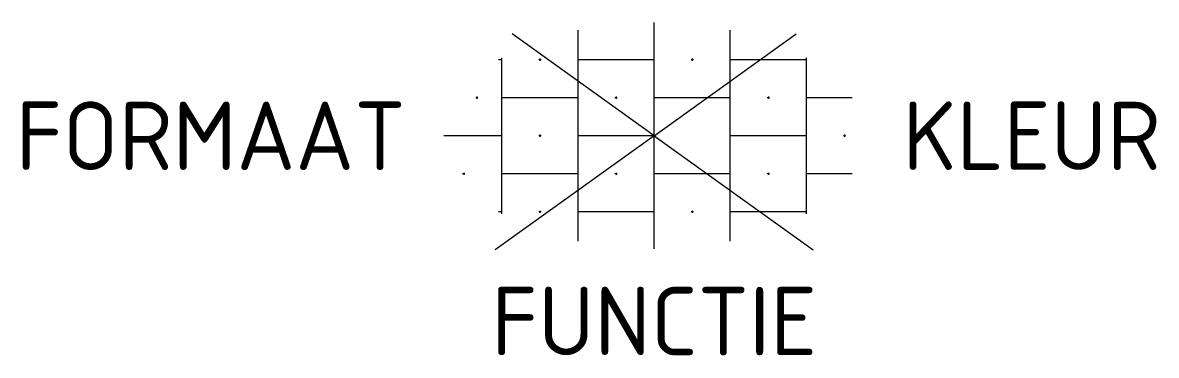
# Model space of a CAD drawing. Extents: x -16.6 to 13.2, y -5.8 to 3.
import ezdxf
from ezdxf.enums import TextEntityAlignment as Align

# ---------------------------------------------------------------- set-up
doc = ezdxf.new("R2010")
doc.units = 0
doc.styles.add('NLCS-ISO', font='NLCS-ISO.ttf')

msp = doc.modelspace()

# ---------------------------------------------------------------- linework, layer by layer
for p, q in [((0, 0), (-3.728, 2.684)), ((-2, -2.773), (-2, 2.773)), ((0, -2.975), (0, 2.975)), ((0, 0), (3.728, 2.684)), ((2, -2.773), (2, 2.773)), ((-4, 2), (-4.09, 2)), ((-4, -2.052), (-4, 2.052)), ((-2.971, 2), (-3.029, 2)), ((-3, 2.029), (-3, 1.971)), ((0, 2), (-2, 2)), ((1.029, 2), (0.971, 2)), ((1, 2.029), (1, 1.971)), ((4, 2), (2, 2)), ((4, -2.052), (4, 2.052)), ((-4.629, 1), (-4.687, 1)), ((-4.658, 1.029), (-4.658, 0.971)), ((-2, 1), (-4, 1)), ((-0.971, 1), (-1.029, 1)), ((-1, 1.029), (-1, 0.971)), ((2, 1), (0, 1)), ((3.029, 1), (2.971, 1)), ((3, 1.029), (3, 0.971)), ((5.204, 1), (4, 1)), ((-4, 0), (-5.525, 0)), ((0, 0), (-4.172, -3.003)), ((-2.971, 0), (-3.029, 0)), ((-3, 0.029), (-3, -0.029)), ((0, 0), (-2, 0)), ((5, 0.029), (5, -0.029)), ((0, 0), (4.172, -3.003)), ((4, 0), (2, 0)), ((5.029, 0), (4.971, 0)), ((-4.971, -1), (-5.029, -1)), ((-5, -0.971), (-5, -1.029)), ((-2, -1), (-4, -1)), ((-0.971, -1), (-1.029, -1)), ((-1, -0.971), (-1, -1.029)), ((2, -1), (0, -1)), ((3.029, -1), (2.971, -1)), ((3, -0.971), (3, -1.029)), ((5.204, -1), (4, -1)), ((-4, -2), (-4.09, -2)), ((-2.971, -2), (-3.029, -2)), ((-3, -1.971), (-3, -2.029)), ((0, -2), (-2, -2)), ((1.029, -2), (0.971, -2)), ((1, -1.971), (1, -2.029)), ((4, -2), (2, -2))]:
    msp.add_line(p, q)

# ---------------------------------------------------------------- texts
at = {"style": 'NLCS-ISO'}
msp.add_attdef('FORMAAT', text='40x40', height=1.8, dxfattribs=at).set_placement((-6.525, 0), align=Align.MIDDLE_RIGHT)
msp.add_attdef('KLEUR', text='G', height=1.8, dxfattribs=at).set_placement((6.525, 0), align=Align.MIDDLE_LEFT)
at = {"style": 'NLCS-ISO', "flags": 1}
msp.add_attdef('FUNCTIE', text='', height=1.8, dxfattribs=at).set_placement((0, -3.975), align=Align.TOP_CENTER)

doc.saveas('drawing.dxf')
